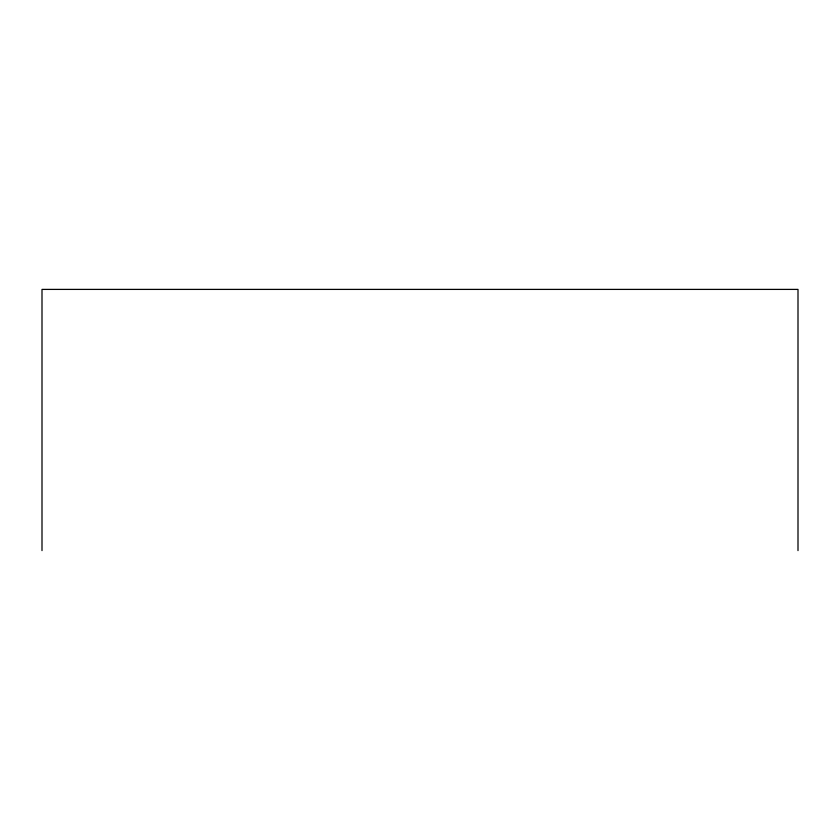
<?xml version="1.0" encoding="UTF-8"?>
<svg xmlns="http://www.w3.org/2000/svg" width="840" height="840" viewBox="0 0 840 840"><rect width="100%" height="100%" fill="white"/><g stroke="black" fill="none" stroke-linecap="round" stroke-linejoin="round"><path stroke-width="1.26" d="M798 550.599L798 289.401L42 289.401L42 550.599"/></g></svg>
